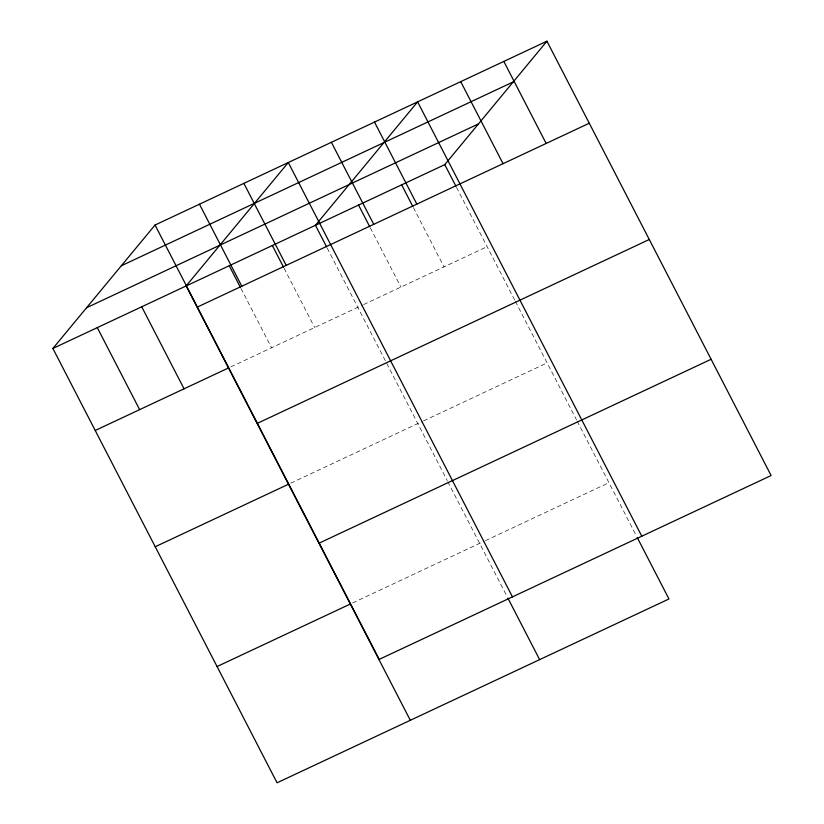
<?xml version="1.0" encoding="UTF-8"?>
<svg xmlns="http://www.w3.org/2000/svg" width="824" height="824" viewBox="0 0 824 824"><rect width="100%" height="100%" fill="white"/><g stroke="black" fill="none" stroke-linecap="round" stroke-linejoin="round"><path stroke-width="0.62" stroke-dasharray="4.12 3.09" d="M230.792 366.886L362.447 305.127M363.611 304.581L487.108 246.654M290.8 483.152L422.454 421.394M423.618 420.848L547.115 362.91M352.631 602.941L484.285 541.183M485.449 540.637L608.946 482.699M456.537 187.409L514.763 300.224M515.35 301.368L576.563 419.962M577.15 421.095L636.602 536.28M413.421 207.627L444.002 266.873M370.316 227.857L400.897 287.092M327.21 248.076L447.236 480.619M447.823 481.762L507.275 596.937M284.105 268.294L314.675 327.54M240.999 288.513L271.57 347.759"/><path stroke-width="1.24" d="M637.189 537.413L668.954 598.966L277.07 782.8L52.88 348.459L155.046 225.034L546.93 41.2L771.12 475.541L379.225 659.375L155.046 225.034M52.88 348.459L444.775 164.625L546.93 41.2M121.334 265.761L513.218 81.926M86.592 307.723L478.487 123.899M197.379 307.053L589.273 123.229M95.224 430.478L228.464 367.978M257.387 423.32L649.281 239.496M155.231 546.745L288.472 484.244M319.218 543.109L711.102 359.285M217.062 666.534L350.303 604.033M503.825 61.419L546.158 143.448M460.719 81.638L503.052 163.667M641.793 536.208L417.613 101.867L315.448 225.292L326.623 246.932M444.775 164.625L455.95 186.265M374.498 122.086L416.841 204.115M401.669 184.844L412.834 206.494M331.392 142.305L373.736 224.334M358.553 205.063L369.729 226.713M512.466 596.875L288.287 162.524L186.131 285.949L410.311 720.3M507.862 598.08L539.638 659.633M243.873 183.361L286.206 265.39M272.342 245.511L283.518 267.151M199.46 204.198L241.793 286.227M229.237 265.73L240.402 287.38M141.718 306.786L184.051 388.815M97.294 327.622L139.637 409.641"/></g></svg>
